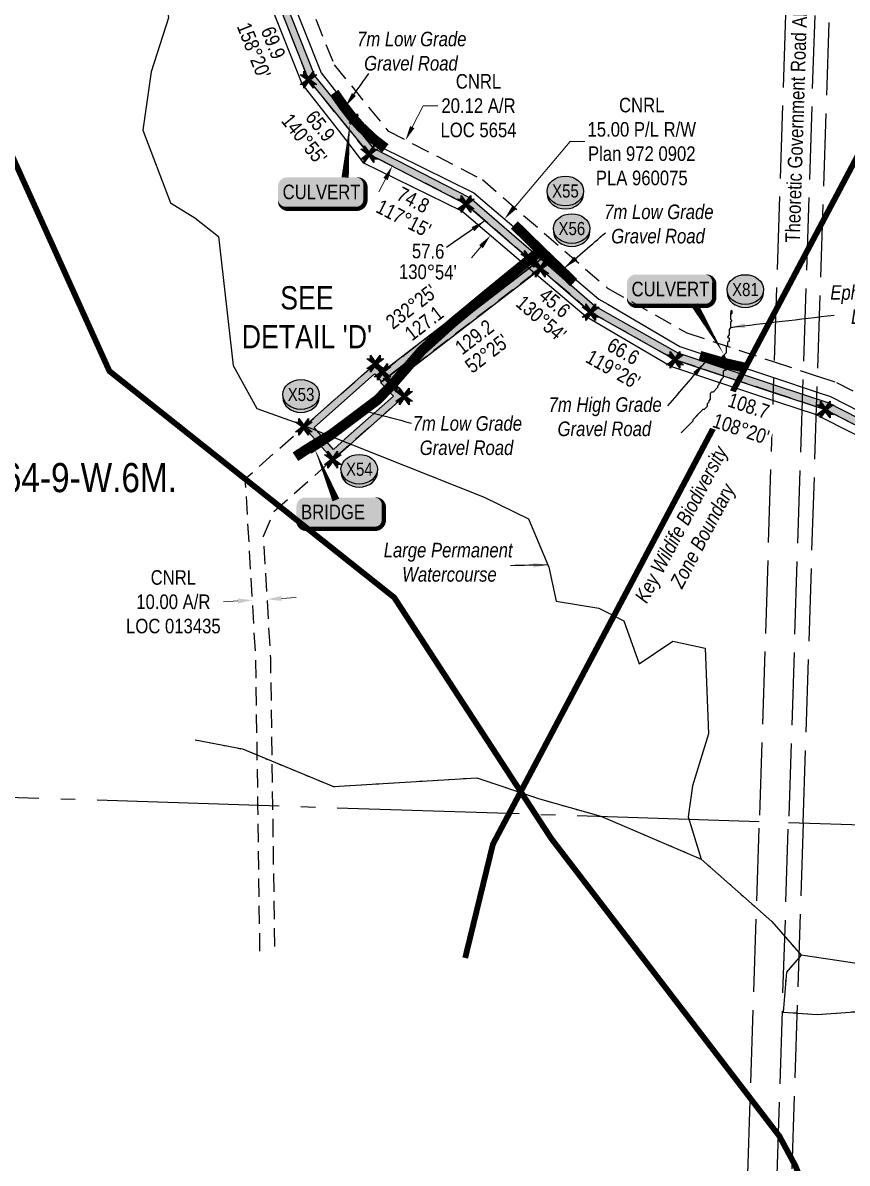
# Model space of a CAD drawing. Extents: x 350972 to 367082, y 6047220 to 6054831.
# Drawn here: x 351802 to 352369, y 6048793 to 6049576 of the extents above; entities that cross this region are included whole.
import ezdxf
from ezdxf.enums import TextEntityAlignment as Align

# ---------------------------------------------------------------- set-up
doc = ezdxf.new("R2010")
doc.units = 0
doc.header["$LTSCALE"] = 5
doc.header["$PDSIZE"] = 0.5
for name, pattern in [('CENTERLINEX3', [5, 2.5, -1, 0.5, -1]), ('DASHDOT2', [12.7, 6.35, -3.175, 0, -3.175]), ('foc-ACCESSROAD', [3.75, 2.5, -1.25]), ('foc-QUARTERLINE', [33, 25, -3, 2, -3]), ('foc-TOPO-ephemeral', [6.25, 3.125, -0.625, 0.625, -0.625, 0.625, -0.625]), ('foc-UNSURVEYED', [12.5, 10, -2.5]), ('foc-WHEELTRACKS', [2, 0.4, -1.6])]:
    doc.linetypes.add(name, pattern=pattern)
doc.layers.get('Defpoints').update_dxf_attribs({"color": 9})
for name, color, linetype, lineweight in [('AS-GENERAL', 48, 'Continuous', 18), ('C-AR-T', 13, 'Continuous', 9), ('C-RW-T', 13, 'Continuous', 9), ('T-TEXT', 48, 'Continuous', 18)]:
    doc.layers.add(name, color=color, linetype=linetype, lineweight=lineweight)
for name, color, linetype in [('AS-ROADS', 254, 'Continuous'), ('AS-WILDLIFE', 131, 'DASHDOT2'), ('AS-WILDLIFE-BLOCK', 131, 'Continuous'), ('C-AR', 13, 'foc-ACCESSROAD'), ('C-RW', 13, 'Continuous'), ('C-SYMBOL', 7, 'Continuous'), ('DETAIL-T', 7, 'Continuous'), ('L-BD1', 253, 'Continuous'), ('L-MON', 1, 'Continuous'), ('L-QSEC', 8, 'foc-QUARTERLINE'), ('L-ROAD-T', 7, 'Continuous'), ('L-USEC', 7, 'foc-UNSURVEYED'), ('P-CROSSINGS', 250, 'Continuous'), ('P-PROPOSED', 10, 'Continuous'), ('P-PROPOSED-H', 21, 'Continuous'), ('T-DRAW', 143, 'foc-TOPO-ephemeral'), ('T-WATER', 160, 'Continuous'), ('T-WATER-P3', 160, 'foc-WHEELTRACKS'), ('T-WATER-T', 170, 'Continuous')]:
    doc.layers.add(name, color=color, linetype=linetype)
doc.layers.add('AS-TRAPPER BOUNDARY', color=7, linetype='CENTERLINEX3', true_color=0xb85c00, transparency=0.6)
doc.styles.add('175L', font='ARIALN.TTF', dxfattribs={"height": 20})
doc.styles.add('240', font='ARIALN.TTF', dxfattribs={"height": 30})
doc.styles.add('80', font='ARIALN.TTF', dxfattribs={"height": 10})
doc.styles.add('80CG', font='ARIALN.TTF', dxfattribs={"height": 10})
doc.styles.add('80L', font='ARIALN.TTF', dxfattribs={"height": 10})
doc.styles.add('Crossing', font='ARIALN.TTF', dxfattribs={"height": 10})
doc.styles.add('foc-LtypeFont', font='ARIALN.TTF', dxfattribs={"height": 7.349999999999999})
doc.styles.get("Standard").update_dxf_attribs({"font": 'ARIALN.TTF'})
doc.linetypes.add('foc-TOPO-flowdirection-NOLINE', pattern='A,0,[">",foc-LtypeFont,S=0.3,R=0,X=0,Y=-0.945],-20,[">",foc-LtypeFont,S=0.3,R=0,X=0,Y=-0.945],0', length=20)
doc.dimstyles.new('Compass 5 000', dxfattribs={"dimscale": 5, "dimtxt": 9, "dimasz": 2, "dimexe": 0.2, "dimexo": 0.0625, "dimgap": 0.5, "dimtad": 0, "dimtih": 1, "dimtoh": 1, "dimzin": 0, "dimdsep": 46, "dimtxsty": '80CG', "dimcen": 0.1, "dimse1": 1, "dimse2": 1, "dimclrd": 256, "dimclrt": 256, "dimaunit": 1, "dimadec": 4, "dimazin": 0, "dimtfac": 0.06, "dimtofl": 0, "dimtmove": 0, "dimatfit": 1, "dimfxl": 0.2, "dimtolj": 1, "dimtzin": 0, "dimlwd": -1, "dimarcsym": 0})

# ---------------------------------------------------------------- blocks, each defined once
blk = doc.blocks.new('*D496')
at = {"layer": 'C-AR-T', "transparency": 16777216}
for p, q in [((351950.1447988646, 6049179.040029417), (351940.1619436246, 6049178.454707919)), ((351980.1051943396, 6049180.796687524), (351990.0880495796, 6049181.382009023))]:
    blk.add_line(p, q, dxfattribs=at)
for points in [[(351950.0472452815, 6049180.703838624), (351950.2423524478, 6049177.37622021), (351960.1276541046, 6049179.625350916)], [(351980.0076407565, 6049182.460496731), (351980.2027479228, 6049179.132878317), (351970.1223390996, 6049180.211366025)]]:
    blk.add_solid(points, dxfattribs=at)
at = {"layer": 'Defpoints', "color": 0, "transparency": 16777216}
for p in [(351960.1276541046, 6049179.625350916), (351960.5810217095, 6049171.893013766), (351970.5757067045, 6049172.479028875)]:
    blk.add_point(p, dxfattribs=at)
at = {"layer": 'C-AR-T', "transparency": 16777216, "insert": (351905.8270186586, 6049178.454707919), "char_height": 10, "attachment_point": 5, "style": '80CG'}
blk.add_mtext('\\A1;CNRL\\P10.00 A/R\\PLOC 013435', dxfattribs=at)
blk = doc.blocks.new('*D497')
at = {"layer": 'C-AR-T', "transparency": 16777216}
for p, q in [((352069.9255862222, 6049504.392058098), (352077.4735372746, 6049519.049123013)), ((352077.4735372746, 6049519.049123013), (352087.4735372746, 6049519.049123013)), ((352051.5603109072, 6049468.729262907), (352046.982019241, 6049459.838861037))]:
    blk.add_line(p, q, dxfattribs=at)
for points in [[(352068.4438525774, 6049505.155106708), (352071.4073198671, 6049503.629009487), (352065.347294556, 6049495.501656227)], [(352050.0785772623, 6049469.492311519), (352053.042044552, 6049467.966214296), (352056.1386025734, 6049477.619664778)]]:
    blk.add_solid(points, dxfattribs=at)
at = {"layer": 'Defpoints', "color": 0, "transparency": 16777216}
for p in [(352065.347294556, 6049495.501656227), (352076.9179465934, 6049489.543115705), (352067.7092546108, 6049471.661124257)]:
    blk.add_point(p, dxfattribs=at)
at = {"layer": 'C-AR-T', "transparency": 16777216, "insert": (352115.3930461421, 6049519.049123014), "char_height": 10, "attachment_point": 5, "style": '80CG'}
blk.add_mtext('\\A1;CNRL\\P20.12 A/R\\PLOC 5654', dxfattribs=at)
blk = doc.blocks.new('*D498')
at = {"layer": 'C-RW-T', "transparency": 16777216}
for p, q in [((352139.7962551066, 6049448.970983202), (352178.4488260928, 6049494.436041692)), ((352178.4488260928, 6049494.436041692), (352188.4488260932, 6049494.436041692)), ((352117.1293985001, 6049422.309109615), (352110.6522069364, 6049414.690317753))]:
    blk.add_line(p, q, dxfattribs=at)
for points in [[(352138.5264564632, 6049450.050515128), (352141.0660537505, 6049447.891451274), (352133.3190635429, 6049441.352191338)], [(352115.8595998567, 6049423.388641542), (352118.399197144, 6049421.229577689), (352123.6065900638, 6049429.927901478)]]:
    blk.add_solid(points, dxfattribs=at)
at = {"layer": 'Defpoints', "color": 0, "transparency": 16777216}
for p in [(352128.4306165725, 6049445.508153077), (352118.7181430934, 6049434.083863217), (352123.6065900638, 6049429.927901478)]:
    blk.add_point(p, dxfattribs=at)
at = {"layer": 'C-RW-T', "transparency": 16777216, "insert": (352227.5347742517, 6049494.436041692), "char_height": 10, "attachment_point": 5, "style": '80CG'}
blk.add_mtext('\\A1;CNRL\\P15.00 P/L R/W\\PPlan 972 0902\\PPLA 960075', dxfattribs=at)
blk = doc.blocks.new('*U524')
h = blk.add_hatch(color=254)
edge = h.paths.add_edge_path()
edge.add_line((-23.99999999999998, -11.5), (23.99999999999998, -11.5))
edge.add_arc((23.99999999999998, -5.5), 6, 270, 360)
edge.add_line((29.99999999999998, -5.5), (29.99999999999998, 4))
edge.add_arc((23.99999999999998, 4), 6, 0, 90)
edge.add_line((23.99999999999998, 10), (-23.99999999999998, 10))
edge.add_arc((-23.99999999999998, 4), 6, 90, 180)
edge.add_line((-29.99999999999998, 4), (-29.99999999999998, -5.5))
edge.add_arc((-23.99999999999998, -5.5), 6, 180, 270)
at = {"color": 160, "flags": 128}
blk.add_lwpolyline([(-23.99999999999998, -11.5, 3, 3, 0), (23.99999999999998, -11.5, 3, 3, 0.414213562373095), (29.99999999999998, -5.5, 3, 3, 0), (29.99999999999998, 4, 3, 0, 0.414213562373095), (23.99999999999998, 10, 0, 0, 0), (-23.99999999999998, 10, 0, 0, 0.414213562373095), (-29.99999999999998, 4, 0, 0, 0), (-29.99999999999998, -5.5, 0, 3, 0.414213562373095)], format="xyseb", close=True, dxfattribs=at)
at = {"color": 160, "style": '80'}
blk.add_attdef('ENTER_TEXT_001', (-26.84515688949523, -4.918144611186903), '', height=10, dxfattribs=at)
blk = doc.blocks.new('xing2')
h = blk.add_hatch(color=50)
h.dxf.hatch_style = 1
edge = h.paths.add_edge_path()
edge.add_ellipse((0, 0), major_axis=(-12.5, 0), ratio=0.8162973455633619, start_angle=0, end_angle=360)
h = blk.add_hatch(color=250)
h.dxf.hatch_style = 1
edge = h.paths.add_edge_path()
edge.add_ellipse((0, -2.047489049626165), major_axis=(-12.5, 0), ratio=0.8162973455633619, start_angle=0, end_angle=180)
edge.add_line((12.5, -2.047489049626165), (12.5, 0))
edge.add_ellipse((0, 0), major_axis=(-12.5, 0), ratio=0.8162973455633619, start_angle=0, end_angle=180, ccw=False)
edge.add_line((-12.5, 0), (-12.5, -2.047489049626165))
at = {"color": 250}
blk.add_ellipse((0, 0), major_axis=(-12.5, 0), ratio=0.8162973455633619, dxfattribs=at)
blk.add_ellipse((0, -2.047489049626165), major_axis=(-12.5, 0), ratio=0.8162973455633619, start_param=0, end_param=3.141592653589793, dxfattribs=at)
at = {"color": 250, "style": 'Crossing'}
blk.add_attdef('CROSSING', text='', height=9, dxfattribs=at).set_placement((0.08916442567715421, 0.0199513138486509), align=Align.MIDDLE_CENTER)
at = {"color": 250, "style": 'Crossing', "flags": 1}
for tag, p in [('OWNER', (0.08916442567715421, -12.49201765665748)), ('DESCRIPTION', (0.08916442567715421, -25.770021277247)), ('LOCATION', (0.08916442567715421, -39.30337514164421)), ('DWG_REF', (0.08916442567715421, -52.83672900604233))]:
    blk.add_attdef(tag, text='', height=9, dxfattribs=at).set_placement(p, align=Align.MIDDLE_CENTER)
blk = doc.blocks.new('TEMP')
h = blk.add_hatch(color=255)
h.dxf.hatch_style = 1
h.paths.add_polyline_path([(-5.274162218071865e-10, 0.2514284397220763), (-0.6656854269836916, 1.152061669657268), (-0.6656854269836914, 0.6656854303339061), (-1.152061663105632, 0.6656854303339061), (-0.2514284404497631, 5.273246284076549e-10), (-1.152061661774314, -0.665685419564579), (-0.6656854224511335, -0.6656854195645793), (-0.6656854224511335, -1.152061655686338), (-5.273248504522599e-10, -0.2514284436956583), (0.6656854183820542, -1.152061663420681), (0.6656854183820542, -0.6656854208922597), (1.152061656810019, -0.6656854053035203), (0.2514284429676993, 5.273251835191672e-10), (1.152061671303363, 0.6656854258011662), (0.6656854287749412, 0.6656854258011663), (0.6656854131859291, 1.15206166422904)])
h.paths.add_polyline_path([(0.5656854229146121, 0.8485281473411305), (0.5656854319800914, 0.5656854258011663), (0.8485281444547581, 0.5656854258011663), (0.08318903393992505, -1.110223024625157e-16), (0.8485281399220184, -0.5656854150320215), (0.5656854183820542, -0.5656854240973189), (0.5656854183820542, -0.8485281365719858), (1.110223024625157e-16, -0.08318903609469996), (-0.5656854224511336, -0.848528132039064), (-0.5656854224511336, -0.5656854195645794), (-0.8485281349258003, -0.5656854195645796), (-0.08318903284889523, 0), (-0.8485281394583577, 0.5656854303339061), (-0.5656854269836913, 0.5656854303339061), (-0.5656854269836913, 0.8485281428085727), (0, 0.08318903069412065)], flags=16)
h = blk.add_hatch(color=1)
h.dxf.hatch_style = 1
h.paths.add_polyline_path([(0, 0.08318903069412048), (-0.5656854269836913, 0.8485281428085726), (-0.5656854269836911, 0.5656854303339061), (-0.8485281394583579, 0.5656854303339061), (-0.08318903284889523, 0), (-0.8485281349258, -0.5656854195645791), (-0.5656854224511336, -0.5656854195645792), (-0.5656854224511336, -0.8485281320390639), (1.110223024625157e-16, -0.08318903609469996), (0.5656854183820542, -0.8485281365719854), (0.5656854183820542, -0.5656854240973188), (0.8485281399220186, -0.5656854150320215), (0.08318903393992516, -5.551115123125783e-17), (0.8485281444547583, 0.5656854258011663), (0.5656854319800915, 0.5656854258011663), (0.5656854229146121, 0.8485281473411305)])
at = {"color": 1}
for p, q in [((-0.0831890328488953, 0), (0.0831890339399252, 0)), ((0, 0.0831890306941205), (0, -0.08318903609469999))]:
    blk.add_line(p, q, dxfattribs=at)
at = {"color": 255, "flags": 128}
blk.add_lwpolyline([(-0.251428440449763, 5.27325e-10), (-1.152061663105632, 0.6656854303339061), (-0.6656854269836914, 0.6656854303339061), (-0.6656854269836914, 1.152061669657268), (-5.274159999999999e-10, 0.2514284397220763), (0.6656854131859291, 1.15206166422904), (0.6656854287749412, 0.6656854258011663), (1.152061671303363, 0.6656854258011663), (0.2514284429676991, 5.27325e-10), (1.152061656810019, -0.6656854053035204), (0.6656854183820542, -0.6656854208922596), (0.6656854183820542, -1.152061663420681), (-5.27325e-10, -0.2514284436956586), (-0.6656854224511335, -1.152061655686338), (-0.6656854224511335, -0.6656854195645793), (-1.152061661774314, -0.6656854195645793)], close=True, dxfattribs=at)
at = {"color": 1, "flags": 128}
blk.add_lwpolyline([(-0.0831890328488953, 0), (-0.8485281394583578, 0.5656854303339061), (-0.5656854269836913, 0.5656854303339061), (-0.5656854269836913, 0.8485281428085727), (0, 0.0831890306941205), (0.5656854229146121, 0.8485281473411305), (0.5656854319800914, 0.5656854258011663), (0.8485281444547581, 0.5656854258011663), (0.0831890339399252, 0), (0.8485281399220184, -0.5656854150320214), (0.5656854183820542, -0.5656854240973189), (0.5656854183820542, -0.8485281365719856), (0, -0.08318903609469999), (-0.5656854224511335, -0.848528132039064), (-0.5656854224511335, -0.5656854195645792), (-0.8485281349258001, -0.5656854195645792)], close=True, dxfattribs=at)

msp = doc.modelspace()

# ---------------------------------------------------------------- hatches: boundary and pattern name
at = {"layer": 'AS-GENERAL'}
h = msp.add_hatch(color=256, dxfattribs=at)
h.dxf.hatch_style = 1
h.paths.add_polyline_path([(352015.171, 6049291.364), (352014.054, 6049295.31), (351998.304, 6049285.738), (352001.015, 6049282.217)])
at = {"layer": 'P-PROPOSED-H'}
h = msp.add_hatch(color=256, dxfattribs=at)
h.dxf.hatch_style = 1
h.paths.add_polyline_path([(352158.1328100732, 6049413.645341309), (352109.5449385042, 6049455.740826806), (352043.461345114, 6049489.770968596), (352003.0805513312, 6049539.502178819), (351977.9815438619, 6049602.687052469), (351982.4989825086, 6049689.583270734), (351970.278553275, 6049721.751260583), (351903.7400849724, 6049820.400869695), (351886.3832376371, 6049887.479886578), (351883.5390582986, 6049908.631096696), (351884.2102990149, 6049950.255956027), (351902.3269758814, 6050038.191689226), (351890.464895061, 6050154.349862917), (351874.8492080573, 6050194.762932452), (351848.3273972808, 6050238.197915841), (351797.3152564085, 6050298.4746784), (351761.6016381094, 6050349.911127003), (351754.4570383609, 6050378.128179545), (351755.1640589504, 6050412.270182719), (351762.4683314655, 6050545.450334944), (351754.2575885147, 6050584.582913729), (351746.4989778867, 6050631.155827139), (351765.2842234378, 6050675.803429578), (351828.132971884, 6050766.886080747), (351828.3449990554, 6050767.671480599), (351839.6190782627, 6050806.604398944), (351842.6758688412, 6050820.898186364), (351841.73151359, 6050886.965998446), (351849.9859902774, 6050917.11280942), (351898.3480685371, 6051010.225717557), (351926.699652666, 6051052.298118434), (351964.5992266263, 6051067.670583827), (352073.3570810106, 6051087.477261057), (352107.8178956587, 6051086.368473424), (352169.1953387147, 6051062.569311428), (352196.6032392202, 6051029.709980429), (352203.8402463645, 6050998.601210505), (352213.0947421727, 6050934.219267115), (352223.859259788, 6050921.487394908), (352247.7975644316, 6050913.745952581), (352268.7127519571, 6050910.80883382), (352309.8265643034, 6050905.035223161), (352342.347680378, 6050881.481080854), (352392.4037806911, 6050835.608628287), (352395.3995023938, 6050834.487854186), (352422.9997732764, 6050824.160690557), (352473.3306785239, 6050822.341044652), (352488.5616723958, 6050824.454047968), (352511.1639511853, 6050831.732486079), (352548.8594540695, 6050853.721917593), (352633.9109783307, 6050895.651042515), (352689.4443286347, 6050922.38975885), (352744.5666005989, 6050955.666282845), (352794.557430199, 6050995.066047713), (352924.201986121, 6051124.646893054), (352932.5386670984, 6051193.208759145), (352937.3532898024, 6051256.224834917), (352940.2847577187, 6051294.593713496), (352954.5928544995, 6051390.751057279), (352930.5037829694, 6051421.799664365), (352924.0075150587, 6051422.017155888), (352949.3336141598, 6051389.374133525), (352935.3135854343, 6051295.152746666), (352932.3685038304, 6051256.605683685), (352927.5624034351, 6051193.70115194), (352919.447485129, 6051126.963088712), (352791.2315535814, 6050998.810165671), (352741.7164564675, 6050959.785344581), (352687.0627653559, 6050926.791696043), (352631.72124594, 6050900.145344274), (352546.4917478194, 6050858.12848091), (352509.1142973109, 6050836.324583212), (352487.4435740248, 6050829.346126773), (352473.0755765334, 6050827.35284738), (352423.9915392094, 6050829.127414488), (352397.1514338537, 6050839.170147763), (352395.0653268649, 6050839.950612339), (352345.5132168531, 6050885.361197742), (352311.7525286339, 6050909.813127733), (352269.4079836114, 6050915.75957012), (352248.9227512557, 6050918.636310299), (352226.7554929402, 6050925.805011414), (352217.8390018921, 6050936.351106395), (352208.7581629177, 6050999.524948877), (352201.2033394448, 6051031.999874014), (352172.207077982, 6051066.763490913), (352108.8305733135, 6051091.337790939), (352072.9854303603, 6051092.491119775), (351963.1971140865, 6051072.496777711), (351923.4065475743, 6051056.357305871), (351894.0429051421, 6051012.783058662), (351845.3044885877, 6050918.945575519), (351836.7225849439, 6050887.602943343), (351837.6689943883, 6050821.391418297), (351834.7675336259, 6050807.823965022), (351823.5303208012, 6050769.018357849), (351760.8763191447, 6050678.217940646), (351741.3299095114, 6050631.761250828), (351749.3433842103, 6050583.658454922), (351757.4405030627, 6050545.067411053), (351750.1675810309, 6050412.458877978), (351749.4448064263, 6050377.556113984), (351756.9778746164, 6050347.804834927), (351793.3448927851, 6050295.427328876), (351844.2618375209, 6050235.263049478), (351870.3480331454, 6050192.54147655), (351885.5596459853, 6050153.174142478), (351897.2754826494, 6050038.448049203), (351879.221167962, 6049950.815013052), (351878.5343388576, 6049908.33658016), (351881.4723618452, 6049886.501787113), (351899.1152722623, 6049818.317222094), (351965.8105018827, 6049719.435199375), (351977.4517690997, 6049688.791745001), (351972.932285784, 6049601.856196025), (351998.7169877279, 6049536.945137869), (352040.2408934839, 6049485.80612116), (352106.7238677391, 6049451.570315805), (352150.2334163304, 6049413.874579951), (352049.4726198562, 6049336.359243316), (352044.5146544732, 6049341.972985241), (351995.4218443404, 6049298.539447543), (352015.298375394, 6049276.072940626), (352027.4096879557, 6049286.788041159), (352064.3756090075, 6049319.492470036), (352055.5724045768, 6049328.436794817), (352157.9457221472, 6049407.192644852), (352192.4226362556, 6049377.32348411), (352250.393046775, 6049344.607806529), (352317.7702490334, 6049322.286956602), (352353.5276384843, 6049310.441472062), (352471.0048452334, 6049250.629987781), (352499.3972629084, 6049238.766170668), (352500.2205084637, 6049238.742348405), (352549.5838068759, 6049171.274274466), (352563.4608516262, 6049097.748539942), (352598.2021729813, 6049018.066387768), (352648.7474532804, 6048902.153044555), (352688.7024431902, 6048827.644971382), (352703.1259782058, 6048714.761551592), (352759.3306943084, 6048611.56316127), (352807.3681809766, 6048546.875061556), (352857.8751365789, 6048448.706412359), (353024.6272787715, 6048290.73191348), (353166.0551634317, 6048156.756221882), (353212.6800673248, 6048085.957958813), (353315.5426409782, 6047991.619427075), (353341.5576516092, 6047978.289931758), (353457.0768959577, 6047954.29184087), (353577.1754811264, 6047888.033682417), (353571.8300718709, 6047866.132850152), (353577.6635812039, 6047812.963243601), (353594.352379431, 6047797.106129952), (353610.6964678734, 6047798.477956553), (353629.243187969, 6047810.33976144), (353648.8407845787, 6047844.30180023), (353661.1571541654, 6047855.511692722), (353682.9354166189, 6047857.852573695), (353773.0003149698, 6047817.375781135), (353893.1635918882, 6047761.036559056), (353930.2283069504, 6047732.207218593), (353990.9967011566, 6047689.395383555), (354004.5072153085, 6047679.877492609), (354006.4331736166, 6047678.972259652), (353966.8707245828, 6047603.989148363), (353892.1672846444, 6047525.753892086), (353866.4749811313, 6047509.64062073), (353845.8051678147, 6047514.376879115), (353818.9275240244, 6047557.232726615), (353784.9952888187, 6047535.951651009), (353787.7099566927, 6047531.753470561), (353817.3485768246, 6047550.34174545), (353842.6703523044, 6047509.96669782), (353867.3773243735, 6047504.305369293), (353895.3521024195, 6047521.850125046), (353970.9673647539, 6047601.040312693), (354013.2978624189, 6047681.269734663), (354007.0292184978, 6047684.216103236), (353993.8759718983, 6047693.482306232), (353933.2042894535, 6047736.226007062), (353895.7918439826, 6047765.325816012), (353775.0862516622, 6047821.919305714), (353683.7486104685, 6047862.968091902), (353658.9995320832, 6047860.307886716), (353644.8998559766, 6047847.474896265), (353625.5224591727, 6047813.89445704), (353609.0452858901, 6047803.356258719), (353595.7308340806, 6047802.238721988), (353582.521972598, 6047814.521111315), (353576.8955925821, 6047865.802834664), (353581.8739242565, 6047886.199702658), (353584.5912595723, 6047891.116272854), (353579.0933493964, 6047892.685266946), (353458.8318201026, 6047959.033321347), (353343.2360386312, 6047983.047312101), (353318.4237312914, 6047995.760569811), (353216.5150643903, 6048089.224243421), (353169.912685943, 6048159.9883024), (353028.0655160439, 6048294.361191842), (352861.9312259199, 6048451.750361684), (352811.6261578624, 6048549.526608936), (352763.5533932454, 6048614.262214539), (352707.9658651284, 6048716.327375995), (352693.5444555255, 6048829.194161604), (352653.2490309314, 6048904.337077458), (352602.7848534903, 6049020.064430892), (352568.2688672816, 6049099.229757917), (352554.2906111443, 6049173.291747916), (352502.8107960977, 6049243.668799559), (352500.468994309, 6049243.736564268), (352473.097340789, 6049255.174599655), (352355.4588172888, 6049315.068215488), (352319.3424063741, 6049327.032634452), (352252.4267242521, 6049349.200591097), (352195.3168230461, 6049381.430639073), (352158.1334348212, 6049413.644560449), (352048.0474702552, 6049328.955366801), (352057.1142532685, 6049319.743238123), (352024.0970570176, 6049290.532318556), (352015.7300218489, 6049283.129848965), (352002.4787440696, 6049298.107810829), (352044.0797895351, 6049334.91321209), (352048.8175677949, 6049329.548780838)])

# ---------------------------------------------------------------- linework, layer by layer
at = {"layer": 'AS-GENERAL', "flags": 128}
for points, const_width in [([(352032.585, 6049513.298), (352026.948, 6049506.551)], 1.99972546), ([(352283.5635958529, 6049347.833005277), (352286.7794499998, 6049338.779450011)], 2)]:
    msp.add_lwpolyline(points, dxfattribs=dict(at, const_width=const_width))
at = {"layer": 'AS-GENERAL', "const_width": 3.000000000000018, "flags": 128}
msp.add_lwpolyline([(352015.171, 6049291.364), (352014.054, 6049295.31), (351998.304, 6049285.738), (352001.015, 6049282.217)], close=True, dxfattribs=at)
at = {"layer": 'AS-ROADS', "flags": 128}
msp.add_lwpolyline([(352051.479, 6049489.897, 6.999039110000035, 6.999039110000035, 0), (352043.6589999977, 6049495.872, 6.999039110000035, 6.999039110000035, 0), (352034.44, 6049504.541, 6.999039110000035, 6.999039110000035, 0), (352029.075, 6049510.592, 6.999039110000035, 6.999039110000035, 0), (352022.8369999977, 6049518.619, 6.999039110000035, 6.999039110000035, 0), (352016.283, 6049527.975, 0, 0, 0)], format="xyseb", dxfattribs=at)
for points, const_width in [([(352180.817, 6049397.621), (352158.026, 6049419.59), (352140.026, 6049437.194000037)], 6.999039110000035), ([(351989.678, 6049278.095), (351999.383, 6049284.432), (352007.479, 6049289.259000037), (352014.657, 6049293.605000038), (352046.234, 6049317.305), (352056.272, 6049327.759), (352076.471, 6049351.026), (352097.742, 6049370.185), (352123.659, 6049391.595), (352158.026, 6049419.59)], 7.000000000000036), ([(352299.044, 6049339.034), (352285.331, 6049342.159), (352267.458, 6049347.294)], 7.000000000000036)]:
    msp.add_lwpolyline(points, dxfattribs=dict(at, const_width=const_width))
at = {"layer": 'AS-TRAPPER BOUNDARY', "const_width": 4, "flags": 128}
msp.add_lwpolyline([(351499.5091871592, 6051968.604171822), (351640.2537709723, 6051680.492609722), (351658.9144068903, 6051454.994070167), (351651.5432310575, 6051192.625340107), (351622.3644888198, 6051043.523952709), (351606.9212182204, 6050494.012709958), (351625.9469067919, 6050280.901878073), (351671.3346757578, 6050117.17277229), (351678.5721274106, 6049929.479327008), (351650.0904798808, 6049805.276813256), (351861.911407067, 6049336.873628852), (352057.5205293774, 6049181.424000308), (352165.3716123691, 6049015.973436317), (352322.1204878355, 6048811.53544231), (352332.893010946, 6048791.589644888), (352391.9365294341, 6048647.126901957), (352427.1893949501, 6048573.120633174), (352451.7901251111, 6048532.94082634), (352560.6814241448, 6048405.024934881), (352656.3852903998, 6048252.355096373), (352875.5821696142, 6048046.194215406), (353084.0352176589, 6047902.860683096), (353266.8154729971, 6047735.29249947), (353278.253330172, 6047697.488248905), (353491.3285106134, 6047558.661043421)], dxfattribs=at)
at = {"layer": 'AS-WILDLIFE', "const_width": 4, "flags": 128}
msp.add_lwpolyline([(352106.2494612963, 6048933.973593077), (352125.3046704171, 6049012.087457371), (352461.3046637176, 6049646.086749027), (353193.6796254376, 6049681.586850771), (353253.4212931345, 6049658.804311506)], dxfattribs=at)
at = {"layer": 'C-AR'}
for points in [[(352471.0048452334, 6049250.629987781), (352353.5276384843, 6049310.441472062), (352347.6309793695, 6049312.394710225), (352317.7702490334, 6049322.286956602), (352250.393046775, 6049344.607806529), (352192.4226362556, 6049377.32348411), (352157.9360798122, 6049407.200998488), (352150.2334163304, 6049413.874579951), (352106.7238677391, 6049451.570315805), (352040.2408934839, 6049485.80612116), (351998.7169877279, 6049536.945137869), (351972.932285784, 6049601.856196025)], [(351996.5185565751, 6049595.873870728), (352016.271465493, 6049547.233483775), (352053.1974983846, 6049501.758438734), (352118.0725925301, 6049468.349701137), (352204.0676173342, 6049393.847672718), (352258.5758479947, 6049363.085347107), (352318.449960878, 6049343.249309856), (352348.3106094395, 6049333.357063611), (352361.2966125128, 6049329.054607692), (352479.456721331, 6049268.897351298)]]:
    msp.add_lwpolyline(points, dxfattribs=at)
at = {"layer": 'C-AR', "flags": 128}
for points in [[(351965.3090058061, 6048938.541558554), (351963.906505737, 6049038.621002434), (351962.4941287074, 6049139.466497145), (351962.2508008514, 6049143.414368345), (351955.8441079047, 6049252.68267358), (351955.2394229759, 6049262.989135622), (352044.5146544732, 6049341.972985241), (352049.4726198562, 6049336.359243316), (352146.1660593586, 6049410.745816953), (352150.2334163304, 6049413.874579951), (352157.9360798122, 6049407.200998488), (352153.9457495137, 6049404.130812456)], [(352153.9457495137, 6049404.130812456), (352055.577838863, 6049328.431273417), (352064.3756090075, 6049319.492470036), (351974.4878871831, 6049239.96715265), (351967.5848336379, 6049223.357995342), (351972.5015746376, 6049139.71730087), (351973.9193014849, 6049038.296893574), (351975.2930534353, 6048938.217969525)]]:
    msp.add_lwpolyline(points, dxfattribs=at)
at = {"layer": 'C-RW'}
for points in [[(351982.5600846319, 6049603.901086533), (352007.4564899558, 6049541.571812759), (352046.4332021187, 6049491.631486969), (352059.3341207849, 6049485.289176183), (352112.2188870957, 6049459.290843125), (352197.9980603538, 6049386.364154029), (352204.1626755206, 6049382.746645519), (352253.6085771417, 6049353.734701024), (352318.0969409948, 6049332.364062609), (352347.9575679207, 6049322.468914031), (352357.0536145657, 6049319.454687922), (352476.733336714, 6049258.22477753)], [(352696.3517467509, 6048712.569283959), (352681.9244852042, 6048825.476588401), (352642.4455435532, 6048899.096399274), (352590.4576315749, 6049018.317633819), (352556.7309571933, 6049095.674340433), (352543.0015234077, 6049168.420164709), (352508.5949298493, 6049215.44496607), (352503.4894813026, 6049222.424471968), (352469.1420961781, 6049245.264856164), (352364.5837958194, 6049298.169465351), (352347.450890286, 6049306.839036342), (352320.921756745, 6049315.630118063), (352317.5901204365, 6049316.734788474), (352247.3870857325, 6049339.998295679), (352189.280369028, 6049374.095082907), (352153.9457495137, 6049404.130812456), (352146.1660593586, 6049410.745816953), (352103.9295455997, 6049446.656564692), (352036.7286800051, 6049479.692274986), (352024.1831596453, 6049495.768126369), (352015.0204937776, 6049507.510056757), (351994.325527415, 6049534.029068488), (351973.4203078017, 6049586.359023795)]]:
    msp.add_lwpolyline(points, dxfattribs=at)
at = {"layer": 'L-QSEC', "flags": 128}
for points in [[(352308.2125459976, 6049027.480355729), (351538.8377732491, 6049052.414561258)], [(353097.3899706525, 6049001.903232998), (352328.3220063319, 6049026.829198616)]]:
    msp.add_lwpolyline(points, dxfattribs=at)
at = {"layer": 'L-USEC', "flags": 128}
for points in [[(352334.2791055962, 6049831.484917104), (352308.2125459976, 6049027.480355729)], [(352354.388539704, 6049830.832950949), (352328.3219801054, 6049026.828389574)], [(352338.3628805669, 6049026.503767748), (352364.4287397532, 6049830.507818036)], [(352282.1497191338, 6048223.483422307), (352308.2125459976, 6049027.480355729)], [(352302.2591622688, 6048222.831734582), (352328.3219829286, 6049026.82847666)], [(352338.3628805669, 6049026.503767748), (352312.625030265, 6048232.546818812)]]:
    msp.add_lwpolyline(points, dxfattribs=at)
at = {"layer": 'T-DRAW', "flags": 128}
msp.add_lwpolyline([(352289.5, 6049378.5), (352289.5, 6049376.500000019), (352288.4999999988, 6049375.5), (352288.4999999988, 6049372.5), (352289.5, 6049371.5), (352288.4999999988, 6049370.5), (352288.4999999988, 6049366.5), (352287.5, 6049365.5), (352287.5, 6049361.5), (352286.5, 6049360.5), (352287.5, 6049359.5), (352287.5, 6049357.5), (352286.5, 6049356.5), (352286.5, 6049354.5), (352285.5, 6049353.5), (352285.5, 6049349.500000019), (352282.5, 6049346.5), (352284.5, 6049344.5), (352284.5, 6049343.5), (352287.5, 6049340.500000019), (352287.5, 6049339.5), (352286.0588999996, 6049338.058900001), (352285.5, 6049337.5), (352284.5, 6049337.5), (352283.5, 6049336.500000019), (352283.5, 6049333.6401), (352283.5, 6049332.5), (352281.5, 6049330.5), (352281.5, 6049329.5), (352280.5, 6049328.5), (352280.5, 6049327.500000019), (352279.5, 6049326.5), (352279.5, 6049325.5), (352276.5, 6049322.5), (352275.5, 6049322.5), (352274.5, 6049321.5), (352274.5, 6049317.5), (352273.5, 6049316.5), (352273.5, 6049315.5), (352272.5, 6049314.5), (352272.5, 6049312.5), (352270.5, 6049310.5), (352269.5, 6049310.5), (352262.5, 6049303.5), (352262.5, 6049302.5), (352254.5, 6049294.5)], dxfattribs=at)
at = {"layer": 'T-DRAW', "linetype": 'foc-TOPO-flowdirection-NOLINE', "flags": 128}
msp.add_lwpolyline([(352289.5, 6049378.5), (352288.7131284151, 6049378.018642578), (352288.4999999988, 6049375.5), (352288.4999999988, 6049372.5), (352289.5, 6049371.5), (352288.4999999988, 6049370.5), (352288.4999999988, 6049366.5), (352287.5, 6049365.5), (352287.5, 6049361.5), (352286.5, 6049360.5), (352287.5, 6049359.5), (352287.5, 6049357.5), (352286.5, 6049356.5), (352286.5, 6049354.5), (352285.5, 6049353.5), (352285.5, 6049349.500000019), (352282.5, 6049346.5), (352284.5, 6049344.5), (352284.5, 6049343.5), (352287.5, 6049340.500000019), (352287.5, 6049339.5), (352286.0588999996, 6049338.058900001), (352285.5, 6049337.5), (352284.5, 6049337.5), (352283.5, 6049336.500000019), (352283.5, 6049333.6401), (352283.5, 6049332.5), (352281.5, 6049330.5), (352281.5, 6049329.5), (352280.5, 6049328.5), (352280.5, 6049327.500000019), (352279.5, 6049326.5), (352279.5, 6049325.5), (352276.5, 6049322.5), (352275.5, 6049322.5), (352274.5, 6049321.5), (352274.5, 6049317.5), (352273.5, 6049316.5), (352273.5, 6049315.5), (352272.5, 6049314.5), (352272.5, 6049312.5), (352270.5, 6049310.5), (352269.5, 6049310.5), (352262.5, 6049303.5), (352262.5, 6049302.5), (352254.5, 6049294.5)], dxfattribs=at)
at = {"layer": 'T-TEXT', "color": 160, "flags": 128}
for points in [[(352026.948, 6049506.551, 0, 4.999313650000033, 0), (352023.8154677624, 6049469.803702164, 0, 0, 0)], [(352284.042, 6049348.18, 0, 4.999313650000033, 0), (352263.9571912718, 6049382.21189669, 0, 0, 0)], [(352002.7955529189, 6049283.758245797, 0, 4.999313650000033, 0), (352017.4783175546, 6049248.380990595, 0, 0, 0)]]:
    msp.add_lwpolyline(points, format="xyseb", dxfattribs=at)
at = {"layer": 'T-WATER', "flags": 128}
for points in [[(352830.1971965872, 6049915.449460067), (352812.2117336752, 6049849.505072172), (352790.594892505, 6049794.235081733), (352773.5580111063, 6049742.492960633), (352763.5720701228, 6049677.4918274), (352748.5747663459, 6049627.770750543), (352733.6670283412, 6049592.279910331), (352709.1679560847, 6049570.57104983), (352680.2038257645, 6049472.136740616), (352673.9258261864, 6049438.117111334), (352672.6788211796, 6049391.875942057), (352666.1830412584, 6049316.68490951), (352653.5590470496, 6049232.893138539), (352640.0619548755, 6049178.593091841), (352619.5337901459, 6049137.030800127), (352591.31782615, 6049085.868854609), (352515.8508923531, 6049026.846750611), (352477.4248905071, 6048965.066166121), (352426.4867435641, 6048940.464539274), (352393.4180841731, 6048927.444214649), (352361.4872855826, 6048932.234735147), (352340.1026041232, 6048935.443426895), (352337.0478630333, 6048935.901927269)], [(351885.9728034155, 6049627.802847045), (351898.5738883753, 6049607.901786214), (351902.4957903982, 6049579.420940857), (351890.6080688456, 6049542.390042164), (351884.8210499804, 6049502.268470912), (351903.8637967855, 6049452.338778187), (351920.5850347866, 6049442.078813064), (351936.7659900849, 6049429.277424057), (351946.9820755888, 6049340.775978716), (351963.0838997206, 6049311.195692788), (351991.9848598356, 6049300.865368877), (352119.2380362333, 6049250.296749105), (352149.6291242014, 6049235.375532825), (352163.6909079289, 6049202.255789394), (352168.6519972623, 6049178.844537014), (352198.093010147, 6049174.094802815), (352215.3128278528, 6049165.355061794), (352225.8148685965, 6049135.815762007), (352248.7739456075, 6049151.436728436), (352271.1038936456, 6049146.725442134), (352273.3180601693, 6049087.755003018), (352262.4797271978, 6049052.233718948), (352259.3218917464, 6049030.902982365), (352268.3239899042, 6049001.883083884)]]:
    msp.add_lwpolyline(points, dxfattribs=at)
at = {"layer": 'T-WATER', "linetype": 'foc-TOPO-flowdirection-NOLINE', "flags": 128}
for points in [[(352830.1971965872, 6049915.449460067), (352812.2117336752, 6049849.505072172), (352790.594892505, 6049794.235081733), (352773.5580111063, 6049742.492960633), (352763.5720701228, 6049677.4918274), (352748.5747663459, 6049627.770750543), (352733.6670283412, 6049592.279910331), (352709.1679560847, 6049570.57104983), (352680.2038257645, 6049472.136740616), (352673.9258261864, 6049438.117111334), (352672.6788211796, 6049391.875942057), (352666.1830412584, 6049316.68490951), (352653.5590470496, 6049232.893138539), (352640.0619548755, 6049178.593091841), (352619.5337901459, 6049137.030800127), (352591.31782615, 6049085.868854609), (352515.8508923531, 6049026.846750611), (352477.4248905071, 6048965.066166121), (352426.4867435641, 6048940.464539274), (352393.4180841731, 6048927.444214649), (352361.4872855826, 6048932.234735147), (352340.1026041232, 6048935.443426895), (352337.0478630333, 6048935.901927269)], [(351885.9728034155, 6049627.802847045), (351898.5738883753, 6049607.901786214), (351902.4957903982, 6049579.420940857), (351890.6080688456, 6049542.390042164), (351884.8210499804, 6049502.268470912), (351903.8637967855, 6049452.338778187), (351920.5850347866, 6049442.078813064), (351936.7659900849, 6049429.277424057), (351946.9820755888, 6049340.775978716), (351963.0838997206, 6049311.195692788), (351991.9848598356, 6049300.865368877), (352119.2380362333, 6049250.296749105), (352149.6291242014, 6049235.375532825), (352163.6909079289, 6049202.255789394), (352168.6519972623, 6049178.844537014), (352198.093010147, 6049174.094802815), (352215.3128278528, 6049165.355061794), (352225.8148685965, 6049135.815762007), (352248.7739456075, 6049151.436728436), (352271.1038936456, 6049146.725442134), (352273.3180601693, 6049087.755003018), (352262.4797271978, 6049052.233718948), (352259.3218917464, 6049030.902982365), (352268.3239899042, 6049001.883083884)]]:
    msp.add_lwpolyline(points, dxfattribs=at)
at = {"layer": 'T-WATER-P3', "flags": 128}
for points in [[(351920.759153982, 6049083.738681428), (351953.2301220879, 6049077.450903844), (352015.7508624194, 6049051.639975967), (352114.1701162311, 6049057.692834475), (352157.2807756478, 6049043.202617942), (352199.3821020676, 6049031.261679748), (352268.3239899042, 6049001.883083884), (352316.865915012, 6048958.903072603), (352337.0478630333, 6048935.901927269)], [(352337.0478630333, 6048935.901927269), (352326.8279198509, 6048924.2819836), (352324.6699047913, 6048896.840536252), (352348.0200351344, 6048895.182902019), (352393.2601010784, 6048898.4721189), (352413.0197708806, 6048888.183727107), (352402.7418928092, 6048867.411672395), (352392.5128711876, 6048852.221902268), (352416.2737407982, 6048832.261763563), (352433.464838895, 6048812.840586255), (352438.3769495066, 6048782.321720805), (352455.6269587582, 6048779.6716042), (352474.3377606159, 6048763.302037157), (352482.7800033149, 6048724.111198414), (352494.3118070782, 6048694.050626324), (352510.9627300878, 6048671.08095732), (352515.2467578255, 6048616.669701307), (352527.3180949967, 6048594.238919338)]]:
    msp.add_lwpolyline(points, dxfattribs=at)
at = {"layer": 'T-WATER-P3', "linetype": 'foc-TOPO-flowdirection-NOLINE', "flags": 128}
for points in [[(351920.759153982, 6049083.738681428), (351953.2301220879, 6049077.450903844), (352015.7508624194, 6049051.639975967), (352114.1701162311, 6049057.692834475), (352157.2807756478, 6049043.202617942), (352199.3821020676, 6049031.261679748), (352268.3239899042, 6049001.883083884), (352316.865915012, 6048958.903072603), (352337.0478630333, 6048935.901927269)], [(352337.0478630333, 6048935.901927269), (352326.8279198509, 6048924.2819836), (352324.6699047913, 6048896.840536252), (352348.0200351344, 6048895.182902019), (352393.2601010784, 6048898.4721189), (352413.0197708806, 6048888.183727107), (352402.7418928092, 6048867.411672395), (352392.5128711876, 6048852.221902268), (352416.2737407982, 6048832.261763563), (352433.464838895, 6048812.840586255), (352438.3769495066, 6048782.321720805), (352455.6269587582, 6048779.6716042), (352474.3377606159, 6048763.302037157), (352482.7800033149, 6048724.111198414), (352494.3118070782, 6048694.050626324), (352510.9627300878, 6048671.08095732), (352515.2467578255, 6048616.669701307), (352527.3180949967, 6048594.238919338)]]:
    msp.add_lwpolyline(points, dxfattribs=at)

# ---------------------------------------------------------------- block references
at = {"xscale": 0.99986273, "yscale": 0.99986273, "zscale": 0.99986273}
for p, values in [((352007.7263914864, 6049459.797293033), {'ENTER_TEXT_001': 'CULVERT'}), ((352247.3518419632, 6049393.130866832), {'ENTER_TEXT_001': 'CULVERT'}), ((352020.3803563188, 6049240.086426235), {'ENTER_TEXT_001': 'BRIDGE'})]:
    msp.add_blockref('*U524', p, dxfattribs=at).add_auto_attribs(values)
at = {"layer": 'L-MON'}
for p, xscale, yscale, zscale in [((351998.7169877279, 6049536.945137869), 4.999313650000029, 4.999313650000029, 4.999313650000029), ((352040.2408934839, 6049485.80612116), 4.999313650000029, 4.999313650000029, 4.999313650000029), ((352106.7238677391, 6049451.570315805), 4.999313650000029, 4.999313650000029, 4.999313650000029), ((352150.2334163304, 6049413.874579951), 4.999313650000029, 4.999313650000029, 4.999313650000029), ((352157.9457221472, 6049407.192644852), 4.999313650000024, 4.999313650000024, 4.999313650000024), ((352192.4226362556, 6049377.32348411), 4.999313650000029, 4.999313650000029, 4.999313650000029), ((352044.5146544732, 6049341.972985241), 4.999313650000029, 4.999313650000029, 4.999313650000029), ((352250.393046775, 6049344.607806529), 4.999313650000029, 4.999313650000029, 4.999313650000029), ((352049.4726198562, 6049336.359243316), 4.999313650000029, 4.999313650000029, 4.999313650000029), ((352055.5724045768, 6049328.436794817), 4.999313650000024, 4.999313650000024, 4.999313650000024), ((352064.3756090075, 6049319.492470036), 4.999313650000029, 4.999313650000029, 4.999313650000029), ((352353.5276384843, 6049310.441472062), 4.999313650000029, 4.999313650000029, 4.999313650000029), ((351995.4218443404, 6049298.539447543), 4.999313650000029, 4.999313650000029, 4.999313650000029), ((352015.298375394, 6049276.072940626), 4.999313650000029, 4.999313650000029, 4.999313650000029)]:
    msp.add_blockref('TEMP', p, dxfattribs=dict(at, xscale=xscale, yscale=yscale, zscale=zscale))
at = {"layer": 'P-CROSSINGS', "xscale": 0.99986273, "yscale": 0.99986273, "zscale": 0.99986273}
for p, values in [((352175.044217498, 6049460.506126888), {'CROSSING': 'X55'}), ((352179.4232161932, 6049434.723140768), {'CROSSING': 'X56'}), ((351993.4361407606, 6049320.808498955), {'CROSSING': 'X53'}), ((352033.4607559124, 6049269.465410898), {'CROSSING': 'X54'})]:
    msp.add_blockref('xing2', p, dxfattribs=at).add_auto_attribs(values)
at = {"layer": 'P-CROSSINGS'}
msp.add_blockref('xing2', (352298.6504730222, 6049392.852711623), dxfattribs=at).add_auto_attribs({'CROSSING': 'X81'})

# ---------------------------------------------------------------- texts
at = {"layer": 'C-SYMBOL', "color": 3, "style": '175L'}
msp.add_text('Theor. N.E.1/4 Sec. 28-64-9-W.6M.', height=20, dxfattribs=at).set_placement((351728.1846382318, 6049247.765244185), align=Align.BOTTOM_CENTER)
at = {"layer": 'DETAIL-T', "color": 3, "insert": (351997.5802218442, 6049373.851421202), "char_height": 15.99780368, "width": 124.0479625097122, "attachment_point": 5, "style": '80CG'}
msp.add_mtext("SEE\\PDETAIL 'D'", dxfattribs=at)
at = {"layer": 'L-BD1'}
for s, rotation, p in [("158%%d20'", 291.6645233112012, (351961.1887998257, 6049557.043059667)), ('69.9', 291.6645233112012, (351974.4303809291, 6049562.303029717)), ("140%%d55'", 309.0759396629393, (351995.7398013399, 6049496.235864162)), ('65.9', 309.0759396629393, (352006.8007171096, 6049505.217116683)), ('74.8', 332.753525924909, (352070.564974318, 6049454.411811562)), ("117%%d15'", 332.753525924909, (352064.0419461853, 6049441.744654856)), ('57.6', 359.1324170819762, (352080.8215666338, 6049419.206486778)), ("130%%d54'", 359.1324170819762, (352080.6058284543, 6049404.960076279)), ("232%%D25'", 37.57110396382858, (352069.3163356857, 6049381.114102997)), ("130%%d54'", 319.0958977918415, (352158.4737494423, 6049373.014181084)), ('45.6', 319.0958977918415, (352167.8032963366, 6049383.782946556)), ('127.1', 37.57110396382858, (352078.0040164831, 6049369.821142502)), ('129.2', 37.58006053103227, (352112.5499233542, 6049360.288401076)), ("52%%d25'", 37.58006053103227, (352121.239369379, 6049348.996798762)), ('66.6', 330.5617327382737, (352214.8736155115, 6049350.489723261)), ("119%%d26'", 330.5617327382737, (352207.8709082618, 6049338.081304898))]:
    msp.add_text(s, height=9.998627300000058, rotation=rotation, dxfattribs=at).set_placement(p, align=Align.MIDDLE_CENTER)
at = {"layer": 'L-ROAD-T', "style": '80L'}
msp.add_text('Theoretic Government Road Allowance', height=9.996769999999879, rotation=88.1973951807597, dxfattribs=at).set_placement((352334.2050601836, 6049524.970358755), align=Align.MIDDLE_CENTER)
at = {"layer": 'T-WATER-T', "char_height": 10.00052255918205, "attachment_point": 1, "style": '80L'}
for s, width, insert in [('\\pi0.32482;{\\fArial Narrow|b0|i1|c0|p34;Ephemeral \\P\\pi14.59227;Draw}', 55.97994542974099, (352356.6868902323, 6049395.84339417)), ('\\pi16.86215;{\\fArial Narrow|b0|i1|c0|p34;Large Permanent\\P\\pi29.54357;Watercourse}', 122.310095497954, (352033.4360746281, 6049218.981374365))]:
    msp.add_mtext_dynamic_manual_height_columns(s, width=width, gutter_width=50.0000000000002, heights=[0], dxfattribs=dict(at, insert=insert))

# ---------------------------------------------------------------- dimensions: what is measured, and where the dimension line sits
at = {"layer": 'C-AR-T'}
dim = msp.add_linear_dim(base=(352065.347294556, 6049495.501656227), p1=(352067.7092546109, 6049471.661124257), p2=(352076.9179465933, 6049489.543115706), angle=62.75288393389416, text='CNRL\\P20.12 A/R\\PLOC 5654', dimstyle='Compass 5 000', dxfattribs=at)
dim.commit()
dim.dimension.update_dxf_attribs({"geometry": '*D497', "text_midpoint": (352115.3930461421, 6049519.049123014), "dimtype": 161})
dim = msp.add_aligned_dim(p1=(351970.5757067045, 6049172.479028875), p2=(351960.5810217096, 6049171.893013766), distance=-7.7456168239398036, text='CNRL\\P10.00 A/R\\PLOC 013435', dimstyle='Compass 5 000', dxfattribs=at)
dim.commit()
dim.dimension.update_dxf_attribs({"geometry": '*D496', "text_midpoint": (351905.8270186586, 6049178.454707919)})
at = {"layer": 'C-RW-T'}
dim = msp.add_linear_dim(base=(352123.6065900638, 6049429.927901478), p1=(352128.4306165725, 6049445.508153077), p2=(352118.7181430935, 6049434.083863216), angle=229.63014403978113, text='CNRL\\P15.00 P/L R/W\\PPlan 972 0902\\PPLA 960075', dimstyle='Compass 5 000', dxfattribs=at)
dim.commit()
dim.dimension.update_dxf_attribs({"geometry": '*D498', "text_midpoint": (352227.5347742517, 6049494.436041692), "dimtype": 161})

# ---------------------------------------------------------------- leaders
at = {"layer": 'L-BD1', "path_type": 1}
msp.add_leader([(352119.767060286, 6049440.010086135), (352093.312201472, 6049421.731523551)], dimstyle='Compass 5 000', override={"dimgap": 0.5, "dimtad": 0}, dxfattribs=at)
at = {"layer": 'T-WATER-T', "path_type": 1}
for points in [[(352288.4999999988, 6049366.900096621), (352359.6176547777, 6049375.333317811)], [(352163.0353990051, 6049203.799710702), (352137.4656596387, 6049203.248856243)]]:
    msp.add_leader(points, dimstyle='Compass 5 000', override={"dimgap": 0.5, "dimtad": 0}, dxfattribs=at)

# ---------------------------------------------------------------- next in the draw order: texts
at = {"layer": 'AS-WILDLIFE-BLOCK', "insert": (352263.1906151545, 6049227.062147669), "char_height": 9.99676999999988, "attachment_point": 5, "rotation": 62.077795358277314, "style": '240', "bg_fill": 3, "box_fill_scale": 1.15, "bg_fill_color": 256, "bg_fill_true_color": 256, "bg_fill_transparency": 0}
msp.add_mtext_dynamic_manual_height_columns('{\\fArial Narrow|b0|i1|c0|p34;Key Wildife Biodiversity\\PZone Boundary}', width=119.8157208514314, gutter_width=44.985465, heights=[0], dxfattribs=at)

# ---------------------------------------------------------------- next in the draw order: linework, layer by layer
at = {"layer": 'P-PROPOSED', "flags": 128}
for points in [[(351972.932285784, 6049601.856196025), (351998.7169877279, 6049536.945137869), (352040.2408934839, 6049485.80612116), (352106.7238677391, 6049451.570315805), (352150.2334163304, 6049413.874579951), (352049.4726198562, 6049336.359243316), (352044.5146544732, 6049341.972985241), (351995.4218443404, 6049298.539447543), (352015.298375394, 6049276.072940626), (352027.4096879557, 6049286.788041159), (352064.3756090075, 6049319.492470036), (352055.5724045768, 6049328.436794817), (352157.9457221472, 6049407.192644852), (352192.4226362556, 6049377.32348411), (352250.393046775, 6049344.607806529), (352317.7702490334, 6049322.286956602), (352353.5276384843, 6049310.441472062), (352471.0048452334, 6049250.629987781)], [(352473.097340789, 6049255.174599655), (352355.4588172888, 6049315.068215488), (352319.3424063741, 6049327.032634452), (352252.4267242521, 6049349.200591097), (352195.3168230461, 6049381.430639073), (352158.1334348212, 6049413.644560449), (352048.0474702552, 6049328.955366801), (352057.1142532685, 6049319.743238123), (352024.0970570176, 6049290.532318556), (352015.7300218489, 6049283.129848965), (352002.4787440696, 6049298.107810829), (352044.0797895351, 6049334.91321209), (352048.8175677949, 6049329.548780838), (352158.1328100732, 6049413.645341309), (352158.1328100732, 6049413.645341309), (352109.5449385042, 6049455.740826806), (352043.461345114, 6049489.770968596), (352003.0805513312, 6049539.502178819), (351977.9815438619, 6049602.687052469)]]:
    msp.add_lwpolyline(points, dxfattribs=at)

# ---------------------------------------------------------------- next in the draw order: texts
at = {"layer": 'L-BD1', "insert": (352302.5601734334, 6049317.763056468), "char_height": 9.998627300000058, "width": 40.83308803857879, "attachment_point": 2, "rotation": 341.6708990262194, "bg_fill": 3, "box_fill_scale": 1.1, "bg_fill_color": 256, "bg_fill_transparency": 0}
msp.add_mtext("108.7 108%%d20'", dxfattribs=at)
at = {"layer": 'T-TEXT', "char_height": 9.998627300000066, "attachment_point": 1, "style": '80L', "bg_fill": 3, "box_fill_scale": 1.1, "bg_fill_color": 256, "bg_fill_transparency": 0}
for s, width, insert in [('\\pi0.75081;{\\fArial Narrow|b0|i1|c0|p34;7m Low Grade \\P\\pi5.60008;Gravel Road}', 74.94993178717638, (352031.2757196568, 6049569.871942586)), ('\\pi0.75081;{\\fArial Narrow|b0|i1|c0|p34;7m Low Grade \\P\\pi5.60008;Gravel Road}', 74.94993178717638, (352200.9774942615, 6049451.224634244)), ('\\pi1.73538;{\\fArial Narrow|b0|i1|c0|p34;7m High Grade \\P\\pi7.85664;Gravel Road}', 79.46304825451304, (352161.8430659513, 6049318.897992237)), ('\\pi0.75081;{\\fArial Narrow|b0|i1|c0|p34;7m Low Grade \\P\\pi5.60008;Gravel Road}', 74.94993178717638, (352069.4333242396, 6049305.943158956))]:
    msp.add_mtext_dynamic_manual_height_columns(s, width=width, gutter_width=50.0000000000002, heights=[0], dxfattribs=dict(at, insert=insert))

# ---------------------------------------------------------------- next in the draw order: leaders
at = {"layer": 'T-TEXT', "path_type": 1}
for points in [[(352024.0310019521, 6049518.6330481), (352040.0148476119, 6049541.091612255)], [(352174.6188333984, 6049407.790090912), (352202.5688482958, 6049431.812299792)], [(352270.6559419204, 6049342.658333614), (352245.2607718075, 6049313.03900326)], [(352040.4633577277, 6049308.766031152), (352069.1471062424, 6049301.177923978)]]:
    msp.add_leader(points, dimstyle='Compass 5 000', override={"dimgap": 0.5, "dimtad": 0}, dxfattribs=at)

doc.saveas('drawing.dxf')
